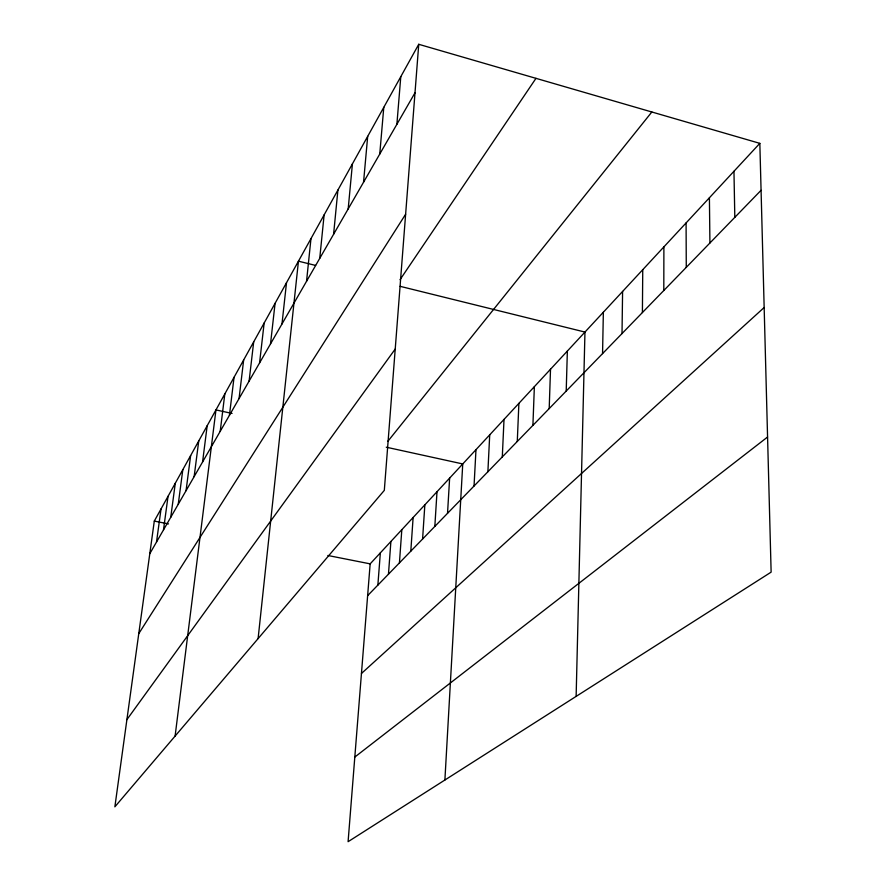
<?xml version="1.0" encoding="UTF-8"?>
<svg xmlns="http://www.w3.org/2000/svg" width="886" height="886" viewBox="0 0 886 886"><rect width="100%" height="100%" fill="white"/><g stroke="black" fill="none" stroke-linecap="round" stroke-linejoin="round"><path stroke-width="1.33" d="M663.802 290.508L663.891 246.884M642.405 312.559L642.749 269.698M622.016 333.568L622.592 291.45M602.558 353.614L603.355 312.215M576.133 696.385L584.959 332.062L400.14 286.333M566.209 391.058L567.361 351.044M549.198 408.59L550.516 369.229M532.907 425.369L534.369 386.661M517.28 441.472L518.886 403.374M502.296 456.91L504.012 419.421M487.887 471.751L489.714 434.849M474.043 486.015L475.981 449.678M444.894 780.012L462.747 463.943L386.274 447.197M447.53 513.337L449.634 478.097M434.827 526.417L437.008 491.719M422.589 539.02L424.848 504.854M410.805 551.17L413.12 517.502M399.431 562.887L401.812 529.706M388.467 574.183L390.892 541.49M418.746 44.3L384.314 490.368L114.87 806.825L154.297 521.09L418.746 44.3L759.834 143.355L771.13 572.135L348.087 841.7L370.16 563.861L759.834 143.355M377.868 585.103L380.349 552.864M396.884 124.284L400.782 76.694M379.762 154.042L383.782 107.328M363.548 182.217L367.69 136.355M348.187 208.919L352.418 163.888M333.601 234.269L337.909 190.036M319.735 258.358L324.121 214.91M306.545 281.294L310.975 238.6M258.103 638.596L298.449 261.182L315.593 265.423M281.981 323.977L286.499 282.734M270.518 343.879L275.081 303.333M259.576 362.906L264.15 323.025M249.099 381.113L253.695 341.885M239.065 398.556L243.661 359.96M229.441 415.279L234.048 377.292M220.215 431.316L224.822 393.927M175.107 736.067L215.962 409.919L232.066 413.441M202.573 461.971L207.18 425.745M194.145 476.613L198.741 440.951M186.049 490.7L190.634 455.581M170.743 517.302L175.295 483.235M178.252 504.245L182.815 469.669M163.5 529.872L168.041 496.304M156.523 541.988L161.042 508.918M149.8 553.695L415.002 92.797M138.77 633.634L405.622 214.246M400.051 279.677L535.975 78.345M126.897 719.62L395.222 349.04M387.846 441.328L651.841 111.99M367.635 595.647L761.063 190.302M361.455 673.482L764.153 307.52M354.81 757.065L767.575 437.019M154.297 521.09L168.495 523.903M327.875 555.489L370.16 563.861M733.962 171.275L734.815 217.347M709.409 197.766L709.919 242.997M686.085 222.94L686.273 267.351"/></g></svg>
